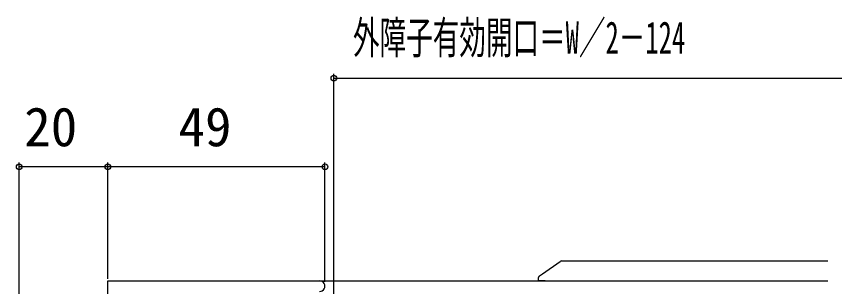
# Model space of a CAD drawing. Units: millimetres, scale not verified. Extents: x -525 to 525, y -783 to 779.
# Drawn here: x -280.6 to -96, y -349.1 to -288.1 of the extents above; entities that cross this region are included whole.
import ezdxf
from ezdxf.enums import TextEntityAlignment as Align

# ---------------------------------------------------------------- set-up
doc = ezdxf.new("R2010")
doc.units = ezdxf.units.MM
doc.header["$LTSCALE"] = 4
for name, color, linetype in [('0-2_YKK_11', 7, 'Continuous'), ('0-4_YKK_12', 2, 'Continuous'), ('0-5_YKK_13', 4, 'Continuous'), ('0-7_YKK_D', 6, 'Continuous')]:
    doc.layers.add(name, color=color, linetype=linetype)
doc.styles.add('ＭＳ ゴシック', font='')
doc.styles.get('ＭＳ ゴシック').set_extended_font_data('MS Gothic')

msp = doc.modelspace()

# ---------------------------------------------------------------- linework, layer by layer
at = {"layer": '0-2_YKK_11'}
msp.add_lwpolyline([(-260, -425.3), (-260, -347.8), (-212.2, -347.8)], dxfattribs=at)
msp.add_arc((-212.2, -349), 1.2, 269.99999, 90.00001, dxfattribs=at)
at = {"layer": '0-4_YKK_12'}
msp.add_line((-212.2, -347.8), (-97.5, -347.8), dxfattribs=at)
at = {"layer": '0-5_YKK_13'}
for p, q in [((-161.932, -346.202), (-157.929, -343.391)), ((-157.642, -343.3), (-97.5, -343.3)), ((-162.575, -346.654), (-161.932, -346.202)), ((-161.3, -347.8), (-97.5, -347.8))]:
    msp.add_line(p, q, dxfattribs=at)
msp.add_lwpolyline([(-161.3, -347.8), (-162.8, -347.8), (-162.787, -347.054)], dxfattribs=at)
for centre, start, end in [((-157.642, -343.8), 90, 125.08621), ((-162.287, -347.063), 125.08621, 179)]:
    msp.add_arc(centre, 0.5, start, end, dxfattribs=at)
at = {"layer": '0-7_YKK_D'}
for p, q in [((-209, -440), (-209, -301.05)), ((-209, -302.05), (-89, -302.05)), ((-280, -424.8), (-280, -321.05)), ((-260, -347.3), (-260, -321.05)), ((-260, -347.3), (-260, -321.05)), ((-211, -348), (-211, -321.05)), ((-260, -322.05), (-280, -322.05)), ((-211, -322.05), (-260, -322.05))]:
    msp.add_line(p, q, dxfattribs=at)
for centre in [(-209, -302.05), (-280, -322.05), (-260, -322.05), (-260, -322.05), (-211, -322.05)]:
    msp.add_circle(centre, 0.637, dxfattribs=at)

# ---------------------------------------------------------------- texts
at = {"layer": '0-7_YKK_D', "style": 'ＭＳ ゴシック', "width": 0.6}
msp.add_text('外障子有効開口＝W／2－124', height=7.331, dxfattribs=at).set_placement((-204.687, -298.743), align=Align.BOTTOM_LEFT)
at = {"layer": '0-7_YKK_D', "style": 'ＭＳ ゴシック'}
for s, p in [('20', (-278.864, -320.05)), ('49', (-244.057, -320.05))]:
    msp.add_text(s, height=8.798, dxfattribs=at).set_placement(p, align=Align.BOTTOM_LEFT)

doc.saveas('drawing.dxf')
